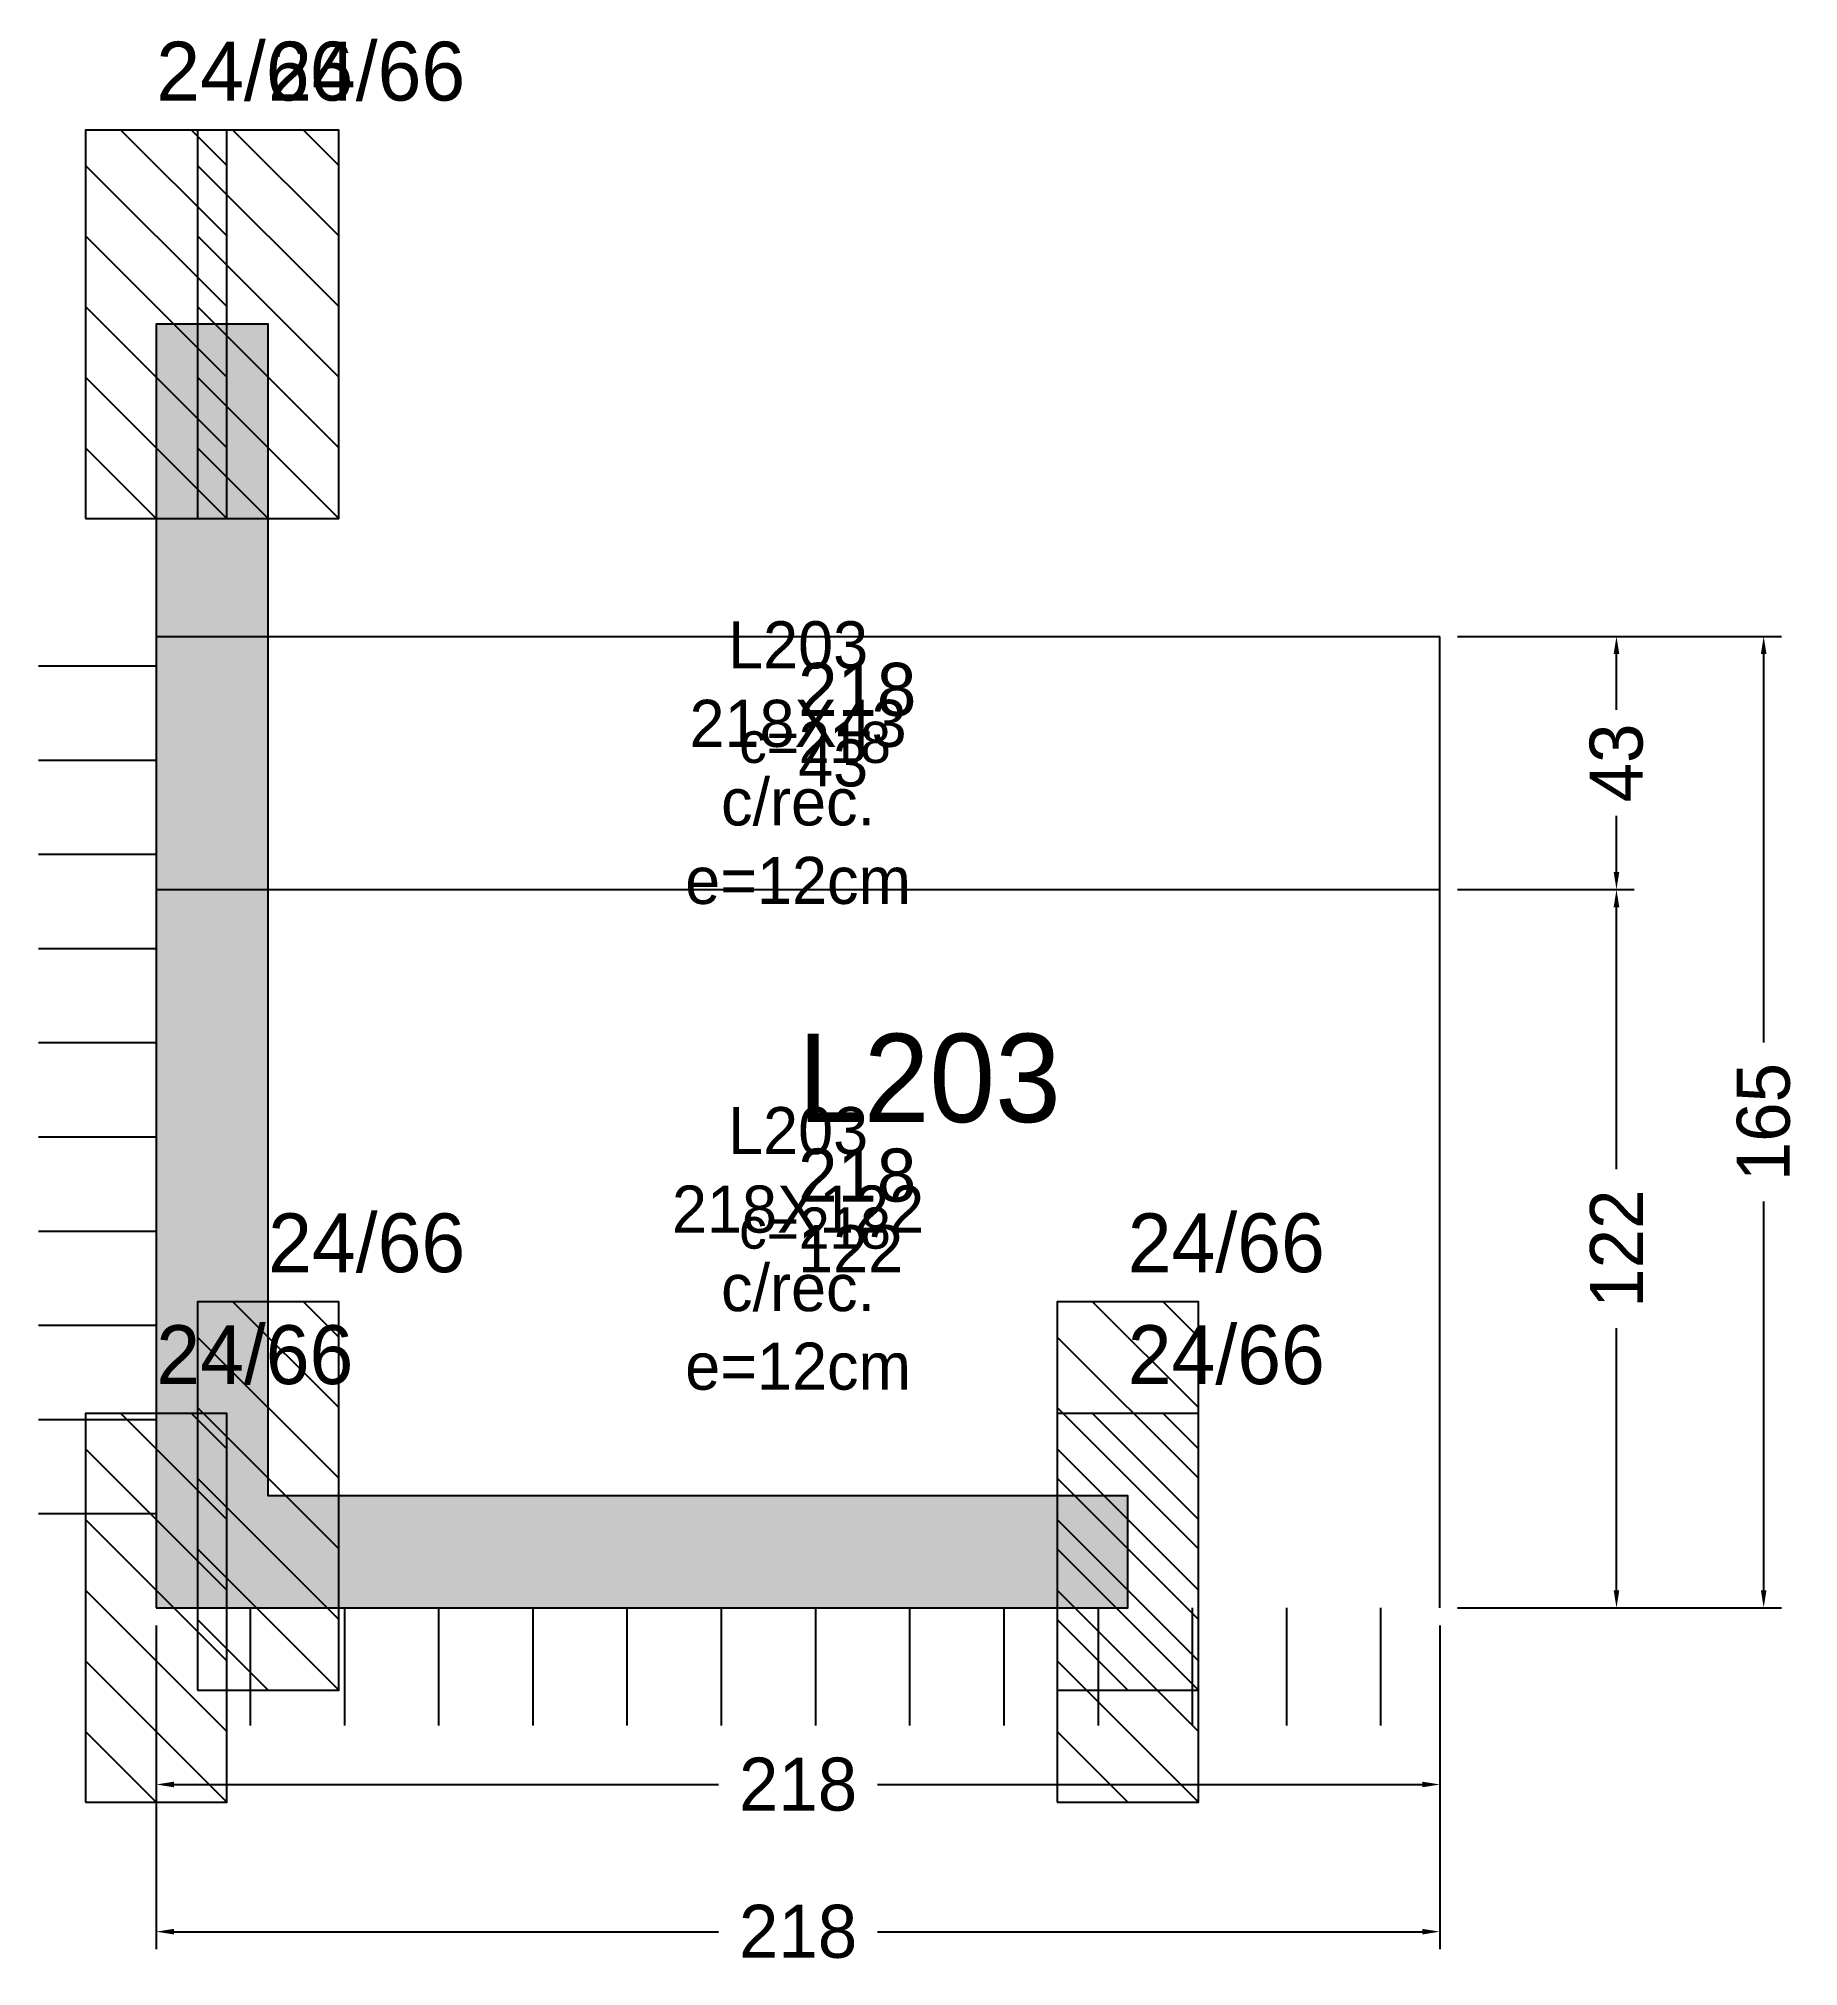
# Model space of a CAD drawing. Extents: x -10500 to 279, y -61 to 267.
# Drawn here: x -20 to 278.9, y -60.9 to 266.5 of the extents above; entities outside this region: 3.
import ezdxf

# ---------------------------------------------------------------- set-up
doc = ezdxf.new("R2010")
doc.units = 0
for name, color, linetype in [('1', 1, 'Continuous'), ('3', 3, 'Continuous'), ('4', 4, 'Continuous'), ('7', 7, 'Continuous'), ('9', 9, 'Continuous'), ('AUX00', 7, 'Continuous'), ('Hachura', 251, 'Continuous'), ('Painéis', 200, 'Continuous'), ('REAPROVEITAMENTO', 251, 'Continuous')]:
    doc.layers.add(name, color=color, linetype=linetype)
doc.dimstyles.new('COTA PAINEL-50', dxfattribs={"dimtxt": 9, "dimasz": 3, "dimexe": 3, "dimexo": 3, "dimgap": 3, "dimtad": 1, "dimdec": 1, "dimcen": 2.5, "dimclrd": 4, "dimclre": 4, "dimclrt": 240, "dimazin": 3, "dimtfac": 1, "dimtmove": 0, "dimatfit": 3})

# ---------------------------------------------------------------- blocks, each defined once
blk = doc.blocks.new('_CLOSEDFILLED')
at = {"color": 0, "linetype": 'BYBLOCK'}
blk.add_solid([(-1, 0.16), (0, 0), (-1, -0.16)], dxfattribs=at)
blk = doc.blocks.new('*D1')
at = {"color": 4}
for p, q in [((0, -3), (0, -33)), ((218, -3), (218, -33)), ((3, -30), (95.5, -30)), ((122.5, -30), (215, -30))]:
    blk.add_line(p, q, dxfattribs=at)
at = {"layer": 'Defpoints'}
for p in [(0, 0), (218, 0), (0, -30)]:
    blk.add_point(p, dxfattribs=at)
at = {"layer": 'Painéis', "color": 4, "xscale": 3, "yscale": 3, "rotation": 180}
blk.add_blockref('_CLOSEDFILLED', (0, -30), dxfattribs=at)
at = {"layer": 'Painéis', "color": 4, "xscale": 3, "yscale": 3}
blk.add_blockref('_CLOSEDFILLED', (218, -30), dxfattribs=at)
at = {"layer": 'Painéis', "color": 240, "insert": (109, -30), "char_height": 9, "attachment_point": 5}
blk.add_mtext('218', dxfattribs=at)
blk = doc.blocks.new('*D2')
at = {"color": 4}
for p, q in [((0, -3), (0, -58)), ((218, -3), (218, -58)), ((3, -55), (95.5, -55)), ((122.5, -55), (215, -55))]:
    blk.add_line(p, q, dxfattribs=at)
at = {"layer": 'Defpoints'}
for p in [(0, 0), (218, 0), (0, -55)]:
    blk.add_point(p, dxfattribs=at)
at = {"layer": 'Painéis', "color": 4, "xscale": 3, "yscale": 3, "rotation": 180}
blk.add_blockref('_CLOSEDFILLED', (0, -55), dxfattribs=at)
at = {"layer": 'Painéis', "color": 4, "xscale": 3, "yscale": 3}
blk.add_blockref('_CLOSEDFILLED', (218, -55), dxfattribs=at)
at = {"layer": 'Painéis', "color": 240, "insert": (109, -55), "char_height": 9, "attachment_point": 5}
blk.add_mtext('218', dxfattribs=at)
blk = doc.blocks.new('*D3')
at = {"color": 4}
for p, q in [((221, 122), (251, 122)), ((248, 74.5), (248, 119)), ((248, 3), (248, 47.5)), ((221, 0), (251, 0))]:
    blk.add_line(p, q, dxfattribs=at)
at = {"layer": 'Defpoints'}
for p in [(218, 122), (218, 0), (248, 0)]:
    blk.add_point(p, dxfattribs=at)
at = {"layer": 'Painéis', "color": 4, "xscale": 3, "yscale": 3}
for p, rotation in [((248, 122), 90), ((248, 0), 270)]:
    blk.add_blockref('_CLOSEDFILLED', p, dxfattribs=dict(at, rotation=rotation))
at = {"layer": 'Painéis', "color": 240, "insert": (248, 61), "char_height": 9, "attachment_point": 5, "rotation": 90}
blk.add_mtext('122', dxfattribs=at)
blk = doc.blocks.new('*D4')
at = {"color": 4}
for p, q in [((221, 165), (251, 165)), ((248, 152.5), (248, 162)), ((248, 125), (248, 134.5)), ((221, 122), (251, 122))]:
    blk.add_line(p, q, dxfattribs=at)
at = {"layer": 'Defpoints'}
for p in [(218, 165), (218, 122), (248, 122)]:
    blk.add_point(p, dxfattribs=at)
at = {"layer": 'Painéis', "color": 4, "xscale": 3, "yscale": 3}
for p, rotation in [((248, 165), 90), ((248, 122), 270)]:
    blk.add_blockref('_CLOSEDFILLED', p, dxfattribs=dict(at, rotation=rotation))
at = {"layer": 'Painéis', "color": 240, "insert": (248, 143.5), "char_height": 9, "attachment_point": 5, "rotation": 90}
blk.add_mtext('43', dxfattribs=at)
blk = doc.blocks.new('*D5')
at = {"color": 4}
for p, q in [((221, 165), (276, 165)), ((273, 96), (273, 162)), ((273, 3), (273, 69)), ((221, 0), (276, 0))]:
    blk.add_line(p, q, dxfattribs=at)
at = {"layer": 'Defpoints'}
for p in [(218, 165), (218, 0), (273, 0)]:
    blk.add_point(p, dxfattribs=at)
at = {"layer": 'Painéis', "color": 4, "xscale": 3, "yscale": 3}
for p, rotation in [((273, 165), 90), ((273, 0), 270)]:
    blk.add_blockref('_CLOSEDFILLED', p, dxfattribs=dict(at, rotation=rotation))
at = {"layer": 'Painéis', "color": 240, "insert": (273, 82.5), "char_height": 9, "attachment_point": 5, "rotation": 90}
blk.add_mtext('165', dxfattribs=at)

msp = doc.modelspace()

# ---------------------------------------------------------------- hatches: boundary and pattern name
at = {"layer": 'Hachura'}
h = msp.add_hatch(color=7, dxfattribs=at)
h.dxf.hatch_style = 1
h.paths.add_polyline_path([(0, 0), (165, 0), (165, 19), (19, 19), (19, 218), (0, 218)])

# ---------------------------------------------------------------- linework, layer by layer
msp.add_line((-9500, 0), (-9490, 0))
at = {"layer": '1'}
msp.add_line((-10500, 0), (-10490, 0), dxfattribs=at)
at = {"layer": '3'}
for p, q in [((12, 233), (-6, 251)), ((12, 245), (6, 251)), ((31, 233), (13, 251)), ((31, 245), (25, 251)), ((12, 221), (-12, 245)), ((31, 221), (7, 245)), ((12, 209), (-12, 233)), ((31, 209), (7, 233)), ((12, 197), (-12, 221)), ((31, 197), (7, 221)), ((19, 218), (0, 218)), ((0, 218), (0, 0)), ((19, 19), (19, 218)), ((12, 185), (-12, 209)), ((31, 185), (7, 209)), ((0, 185), (-12, 197)), ((19, 185), (7, 197)), ((31, 34), (13, 52)), ((31, 46), (25, 52)), ((177, 34), (159, 52)), ((177, 46), (171, 52)), ((31, 22), (7, 46)), ((177, 22), (153, 46)), ((12, 15), (-6, 33)), ((12, 27), (6, 33)), ((31, 10), (7, 34)), ((177, 10), (153, 34)), ((177, 15), (159, 33)), ((177, 27), (171, 33)), ((12, 3), (-12, 27)), ((177, 3), (153, 27)), ((31, -2), (7, 22)), ((177, -2), (153, 22)), ((165, 19), (19, 19)), ((165, 0), (165, 19)), ((12, -9), (-12, 15)), ((177, -9), (153, 15)), ((31, -14), (7, 10)), ((177, -14), (153, 10)), ((12, -21), (-12, 3)), ((0, 0), (165, 0)), ((177, -21), (153, 3)), ((19, -14), (7, -2)), ((165, -14), (153, -2)), ((12, -33), (-12, -9)), ((177, -33), (153, -9)), ((0, -33), (-12, -21)), ((165, -33), (153, -21))]:
    msp.add_line(p, q, dxfattribs=at)
at = {"layer": '3', "lineweight": 25}
msp.add_lwpolyline([(0, 0), (165, 0), (165, 19), (19, 19), (19, 218), (0, 218)], close=True, dxfattribs=at)
at = {"layer": '3'}
for points in [[(0, 165), (218, 165)], [(218, 0), (218, 165)], [(0, 122), (218, 122)]]:
    msp.add_lwpolyline(points, dxfattribs=at)
at = {"layer": '7'}
for points in [[(-12, 185), (12, 185), (12, 251), (-12, 251), (-12, 185)], [(7, 185), (31, 185), (31, 251), (7, 251), (7, 185)], [(7, -14), (31, -14), (31, 52), (7, 52), (7, -14)], [(153, -14), (177, -14), (177, 52), (153, 52), (153, -14)], [(-12, -33), (12, -33), (12, 33), (-12, 33), (-12, -33)], [(153, -33), (177, -33), (177, 33), (153, 33), (153, -33)]]:
    msp.add_lwpolyline(points, dxfattribs=at)
at = {"layer": '9'}
for p, q in [((-20, 160), (0, 160)), ((-20, 144), (0, 144)), ((-20, 128), (0, 128)), ((-20, 112), (0, 112)), ((-20, 96), (0, 96)), ((-20, 80), (0, 80)), ((-20, 64), (0, 64)), ((-20, 48), (0, 48)), ((-20, 32), (0, 32)), ((-20, 16), (0, 16)), ((16, -20), (16, 0)), ((32, -20), (32, 0)), ((48, -20), (48, 0)), ((64, -20), (64, 0)), ((80, -20), (80, 0)), ((96, -20), (96, 0)), ((112, -20), (112, 0)), ((128, -20), (128, 0)), ((144, -20), (144, 0)), ((160, -20), (160, 0)), ((176, -20), (176, 0)), ((192, -20), (192, 0)), ((208, -20), (208, 0))]:
    msp.add_line(p, q, dxfattribs=at)
at = {"layer": 'Painéis', "lineweight": 18}
for p, q in [((0, 165), (218, 165)), ((218, 0), (218, 165)), ((0, 122), (218, 122))]:
    msp.add_line(p, q, dxfattribs=at)
at = {"layer": 'REAPROVEITAMENTO'}
msp.add_line((-10500, 0), (-10490, 0), dxfattribs=at)

# ---------------------------------------------------------------- texts
at = {"layer": '3'}
for s, height, p in [('24/66', 10, (0, 256)), ('24/66', 10, (19, 256)), ('c=218', 7, (99, 143.5)), ('24/66', 10, (19, 57)), ('c=218', 7, (99, 61)), ('24/66', 10, (165, 57)), ('24/66', 10, (0, 38)), ('24/66', 10, (165, 38))]:
    msp.add_text(s, height=height, dxfattribs=at).set_placement(p)
at = {"layer": '4'}
for s, height, p in [('218', 9, (109, 151.5)), ('43', 8, (109, 139.5)), ('L203', 15, (109, 82.5)), ('218', 9, (109, 69)), ('122', 8, (109, 57))]:
    msp.add_text(s, height=height, dxfattribs=at).set_placement(p)
at = {"layer": 'AUX00', "char_height": 8, "attachment_point": 5}
for s, insert in [('\\pxqc;L203^J218X43^Jc/rec.^Je=12cm', (109, 143.5)), ('\\pxqc;L203^J218X122^Jc/rec.^Je=12cm', (109, 61))]:
    msp.add_mtext(s, dxfattribs=dict(at, insert=insert))

# ---------------------------------------------------------------- dimensions: what is measured, and where the dimension line sits
at = {"layer": 'Painéis'}
for base, p1, p2, picture, middle in [((248, 122), (218, 122), (218, 165), '*D4', (248, 143.5)), ((273, 0), (218, 0), (218, 165), '*D5', (273, 82.5)), ((248, 0), (218, 0), (218, 122), '*D3', (248, 61))]:
    dim = msp.add_linear_dim(base=base, p1=p1, p2=p2, angle=90, dimstyle='COTA PAINEL-50', dxfattribs=at)
    dim.commit()
    dim.dimension.update_dxf_attribs({"geometry": picture, "text_midpoint": middle})
for base, picture, middle in [((0, -30), '*D1', (109, -30)), ((0, -55), '*D2', (109, -55))]:
    dim = msp.add_linear_dim(base=base, p1=(0, 0), p2=(218, 0), dimstyle='COTA PAINEL-50', dxfattribs=at)
    dim.commit()
    dim.dimension.update_dxf_attribs({"geometry": picture, "text_midpoint": middle})

doc.saveas('drawing.dxf')
